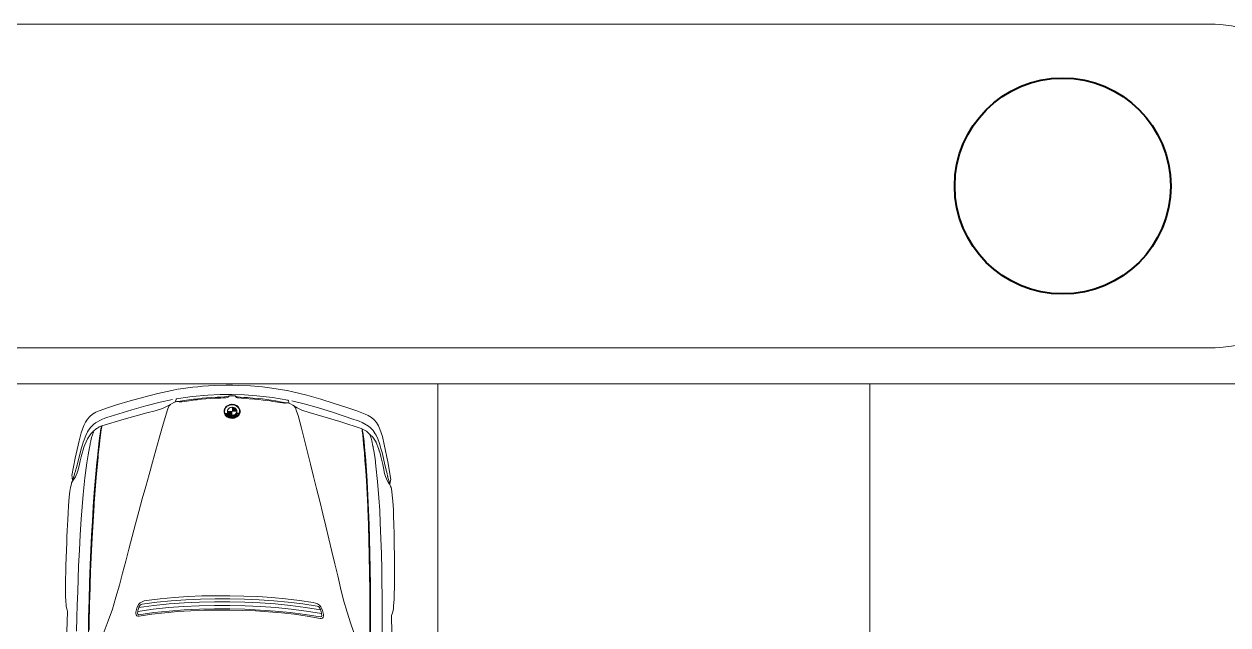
# Model space of a CAD drawing. Header units: inches. Extents: x 13 to 261, y -112 to -47.
# Drawn here: x 213.62 to 220.31, y -67.77 to -64.43 of the extents above; entities that cross this region are included whole.
import ezdxf

# ---------------------------------------------------------------- set-up
doc = ezdxf.new("R2010")
doc.units = ezdxf.units.IN
doc.header["$MEASUREMENT"] = 0
for name, color, linetype, lineweight in [('AUTOS', 6, 'Continuous', 20), ('BANQUETA', 2, 'Continuous', 18), ('CAJONES', 3, 'Continuous', 20), ('COLUMNAS', 20, 'Continuous', 40)]:
    doc.layers.add(name, color=color, linetype=linetype, lineweight=lineweight)

msp = doc.modelspace()

# ---------------------------------------------------------------- linework, layer by layer
at = {"layer": 'AUTOS', "linetype": 'Continuous'}
for p, q in [((214.2851, -66.4994), (214.3629, -66.4799)), ((214.3629, -66.4799), (214.4411, -66.4623)), ((214.4411, -66.4623), (214.4727, -66.4567)), ((214.4752, -66.4562), (214.5583, -66.4447)), ((214.5583, -66.4447), (214.5844, -66.442)), ((214.5844, -66.442), (214.6104, -66.4394)), ((214.6104, -66.4394), (214.677, -66.4357)), ((214.677, -66.4357), (214.7435, -66.434)), ((214.7435, -66.434), (214.7775, -66.4344)), ((214.8115, -66.4348), (214.7775, -66.4344)), ((214.8779, -66.4381), (214.8115, -66.4348)), ((214.9444, -66.4434), (214.8779, -66.4381)), ((214.9703, -66.4467), (214.9444, -66.4434)), ((214.9963, -66.4501), (214.9703, -66.4467)), ((215.0791, -66.4636), (214.9963, -66.4501)), ((215.1131, -66.4705), (215.0816, -66.4641)), ((215.1908, -66.4899), (215.1131, -66.4705)), ((214.0834, -66.5595), (214.1341, -66.5436)), ((214.1341, -66.5436), (214.2094, -66.521)), ((214.2094, -66.521), (214.2851, -66.4994)), ((214.2971, -66.5486), (214.2188, -66.5706)), ((214.3763, -66.528), (214.2971, -66.5486)), ((214.4445, -66.5132), (214.3763, -66.528)), ((214.4392, -66.5368), (214.415, -66.55)), ((214.4331, -66.5401), (214.425, -66.5511)), ((214.4523, -66.53), (214.4392, -66.5368)), ((214.4674, -66.5241), (214.4523, -66.53)), ((214.4596, -66.5271), (214.4645, -66.5136)), ((214.4645, -66.5136), (214.4655, -66.5116)), ((214.4655, -66.5116), (214.467, -66.5101)), ((214.467, -66.5101), (214.5532, -66.4972)), ((214.4674, -66.5241), (214.4679, -66.5241)), ((214.4694, -66.5242), (214.4674, -66.5241)), ((214.4679, -66.5241), (214.4694, -66.5242)), ((214.4754, -66.5237), (214.4694, -66.5242)), ((214.4694, -66.5242), (214.4714, -66.5247)), ((214.4714, -66.5247), (214.4753, -66.5252)), ((214.4753, -66.5252), (214.4808, -66.5263)), ((214.4879, -66.5224), (214.4754, -66.5237)), ((214.4808, -66.5263), (214.4853, -66.5264)), ((214.4853, -66.5264), (214.4963, -66.5255)), ((214.5099, -66.5191), (214.4879, -66.5224)), ((214.4963, -66.5255), (214.5114, -66.5237)), ((214.5355, -66.515), (214.5099, -66.5191)), ((214.5114, -66.5237), (214.5369, -66.52)), ((214.561, -66.5118), (214.5355, -66.515)), ((214.5369, -66.52), (214.5519, -66.5182)), ((214.5519, -66.5182), (214.5665, -66.5158)), ((214.5532, -66.4972), (214.6403, -66.4892)), ((214.5851, -66.5091), (214.561, -66.5118)), ((214.5665, -66.5158), (214.581, -66.5145)), ((214.581, -66.5145), (214.605, -66.5118)), ((214.6091, -66.5064), (214.5851, -66.5091)), ((214.605, -66.5118), (214.629, -66.5101)), ((214.6331, -66.5046), (214.6091, -66.5064)), ((214.629, -66.5101), (214.6531, -66.5084)), ((214.6626, -66.5025), (214.6331, -66.5046)), ((214.6403, -66.4892), (214.7088, -66.4861)), ((214.6531, -66.5084), (214.6821, -66.5067)), ((214.6922, -66.5009), (214.6626, -66.5025)), ((214.6821, -66.5067), (214.7116, -66.5056)), ((214.7127, -66.4996), (214.6922, -66.5009)), ((214.7088, -66.4861), (214.7769, -66.4854)), ((214.7116, -66.5056), (214.7276, -66.5048)), ((214.7332, -66.4984), (214.7127, -66.4996)), ((214.7276, -66.5048), (214.7411, -66.5035)), ((214.7472, -66.497), (214.7332, -66.4984)), ((214.7411, -66.5035), (214.7491, -66.5026)), ((214.7532, -66.4956), (214.7472, -66.497)), ((214.7491, -66.5026), (214.7542, -66.5006)), ((214.7562, -66.4946), (214.7532, -66.4956)), ((214.7542, -66.5006), (214.7577, -66.4987)), ((214.7577, -66.4942), (214.7562, -66.4946)), ((214.7587, -66.4942), (214.7577, -66.4942)), ((214.7577, -66.4987), (214.7582, -66.4967)), ((214.7613, -66.4932), (214.7582, -66.4942)), ((214.7582, -66.4967), (214.7587, -66.4957)), ((214.7587, -66.4947), (214.7587, -66.4942)), ((214.7587, -66.4957), (214.7587, -66.4947)), ((214.7648, -66.4922), (214.7613, -66.4932)), ((214.7683, -66.4923), (214.7648, -66.4922)), ((214.7728, -66.4923), (214.7683, -66.4923)), ((214.7768, -66.4924), (214.7728, -66.4923)), ((214.7768, -66.4924), (214.7808, -66.4924)), ((214.8448, -66.4877), (214.7769, -66.4854)), ((214.7808, -66.4924), (214.7853, -66.4925)), ((214.7853, -66.4925), (214.7888, -66.4925)), ((214.7888, -66.4925), (214.7923, -66.4936)), ((214.7923, -66.4936), (214.7952, -66.4946)), ((214.7947, -66.4951), (214.7947, -66.4946)), ((214.7947, -66.4946), (214.7957, -66.4946)), ((214.7947, -66.4961), (214.7947, -66.4951)), ((214.7952, -66.4971), (214.7947, -66.4961)), ((214.7957, -66.4991), (214.7952, -66.4971)), ((214.7957, -66.4946), (214.7972, -66.4951)), ((214.7992, -66.5012), (214.7957, -66.4991)), ((214.7972, -66.4951), (214.8002, -66.4962)), ((214.8041, -66.5032), (214.7992, -66.5012)), ((214.8002, -66.4962), (214.8062, -66.4977)), ((214.8121, -66.5043), (214.8041, -66.5032)), ((214.8062, -66.4977), (214.8202, -66.4994)), ((214.8256, -66.506), (214.8121, -66.5043)), ((214.8202, -66.4994), (214.8407, -66.5012)), ((214.8416, -66.5072), (214.8256, -66.506)), ((214.8407, -66.5012), (214.8611, -66.5029)), ((214.8711, -66.509), (214.8416, -66.5072)), ((214.9133, -66.4925), (214.8448, -66.4877)), ((214.8611, -66.5029), (214.8906, -66.5053)), ((214.9, -66.5114), (214.8711, -66.509)), ((214.8906, -66.5053), (214.9201, -66.5081)), ((214.924, -66.5137), (214.9, -66.5114)), ((215.0002, -66.5026), (214.9133, -66.4925)), ((214.9201, -66.5081), (214.9441, -66.5104)), ((214.948, -66.516), (214.924, -66.5137)), ((214.9441, -66.5104), (214.968, -66.5137)), ((214.972, -66.5193), (214.948, -66.516)), ((214.968, -66.5137), (214.992, -66.517)), ((214.9864, -66.5209), (214.972, -66.5193)), ((215.0009, -66.5236), (214.9864, -66.5209)), ((214.992, -66.517), (215.0174, -66.5208)), ((215.086, -66.5176), (215.0002, -66.5026)), ((215.0159, -66.5258), (215.0009, -66.5236)), ((215.0413, -66.5301), (215.0159, -66.5258)), ((215.0174, -66.5208), (215.0429, -66.5256)), ((215.0563, -66.5323), (215.0413, -66.5301)), ((215.0429, -66.5256), (215.0648, -66.5294)), ((215.0673, -66.5334), (215.0563, -66.5323)), ((215.0648, -66.5294), (215.0773, -66.531)), ((215.0718, -66.5335), (215.0673, -66.5334)), ((215.0773, -66.5325), (215.0718, -66.5335)), ((215.0773, -66.531), (215.0833, -66.5316)), ((215.0813, -66.5321), (215.0773, -66.5325)), ((215.0833, -66.5316), (215.0813, -66.5321)), ((215.0848, -66.5316), (215.0833, -66.5316)), ((215.0833, -66.5316), (215.0853, -66.5316)), ((215.0853, -66.5316), (215.0848, -66.5316)), ((215.0853, -66.5316), (215.1002, -66.5378)), ((215.0875, -66.5192), (215.086, -66.5176)), ((215.0884, -66.5212), (215.0875, -66.5192)), ((215.093, -66.5348), (215.0884, -66.5212)), ((215.1002, -66.5378), (215.1132, -66.545)), ((215.1084, -66.5212), (215.1762, -66.5377)), ((215.1132, -66.545), (215.137, -66.5588)), ((215.1192, -66.5485), (215.127, -66.5596)), ((215.1762, -66.5377), (215.255, -66.5602)), ((215.2681, -66.5114), (215.1908, -66.4899)), ((215.3433, -66.5348), (215.2681, -66.5114)), ((215.418, -66.5592), (215.3433, -66.5348)), ((213.9848, -66.6073), (213.9716, -66.6221)), ((214.0005, -66.595), (213.9848, -66.6073)), ((214.0186, -66.5842), (214.0005, -66.595)), ((214.0372, -66.5759), (214.0186, -66.5842)), ((214.0834, -66.5595), (214.0372, -66.5759)), ((214.0853, -66.6115), (214.0687, -66.6173)), ((214.0983, -66.6077), (214.0853, -66.6115)), ((214.2188, -66.5706), (214.0983, -66.6077)), ((214.3021, -66.5876), (214.1762, -66.6216)), ((214.3482, -66.5757), (214.3021, -66.5876)), ((214.3884, -66.5627), (214.3482, -66.5757)), ((214.409, -66.5939), (214.3882, -66.6632)), ((214.415, -66.55), (214.3884, -66.5627)), ((214.4173, -66.57), (214.409, -66.5939)), ((214.425, -66.5511), (214.4173, -66.57)), ((214.7363, -66.5901), (214.7495, -66.5903)), ((214.7368, -66.5914), (214.7476, -66.5915)), ((214.7374, -66.5927), (214.7457, -66.5928)), ((214.7381, -66.594), (214.7438, -66.5941)), ((214.7388, -66.5953), (214.7419, -66.5954)), ((214.7397, -66.5966), (214.7411, -66.5967)), ((214.7406, -66.598), (214.7423, -66.598)), ((214.7407, -66.5962), (214.7508, -66.5894)), ((214.7469, -66.6031), (214.7407, -66.5962)), ((214.7416, -66.5993), (214.7435, -66.5993)), ((214.7427, -66.6006), (214.7447, -66.6006)), ((214.7439, -66.6019), (214.7459, -66.6019)), ((214.7452, -66.6032), (214.7471, -66.6032)), ((214.7473, -66.5964), (214.7457, -66.5975)), ((214.7457, -66.5975), (214.7481, -66.6001)), ((214.7462, -66.598), (214.7488, -66.5981)), ((214.7467, -66.6045), (214.7678, -66.6048)), ((214.7468, -66.5967), (214.7476, -66.5967)), ((214.7497, -66.5991), (214.7473, -66.5964)), ((214.7474, -66.5993), (214.7499, -66.5994)), ((214.7481, -66.6001), (214.7481, -66.6001)), ((214.7483, -66.6059), (214.7678, -66.6061)), ((214.7495, -66.595), (214.751, -66.5939)), ((214.7521, -66.5979), (214.7495, -66.595)), ((214.7498, -66.5786), (214.8017, -66.5792)), ((214.7499, -66.5955), (214.7525, -66.5955)), ((214.7502, -66.6072), (214.7679, -66.6074)), ((214.7506, -66.5942), (214.7513, -66.5942)), ((214.7508, -66.5894), (214.7573, -66.5966)), ((214.751, -66.5939), (214.7537, -66.5968)), ((214.7511, -66.5968), (214.7537, -66.5968)), ((214.7517, -66.5903), (214.7534, -66.5903)), ((214.7518, -66.5799), (214.7757, -66.5802)), ((214.7519, -66.5812), (214.7757, -66.5815)), ((214.7521, -66.6033), (214.7677, -66.6035)), ((214.7522, -66.5825), (214.7757, -66.5828)), ((214.7522, -66.6085), (214.7679, -66.6087)), ((214.7524, -66.5981), (214.7534, -66.5981)), ((214.7525, -66.5838), (214.7757, -66.5841)), ((214.7528, -66.5916), (214.7544, -66.5916)), ((214.7529, -66.5851), (214.7756, -66.5854)), ((214.7529, -66.602), (214.7677, -66.6022)), ((214.7534, -66.5864), (214.7756, -66.5867)), ((214.754, -66.5929), (214.7555, -66.5929)), ((214.7541, -66.5877), (214.7756, -66.588)), ((214.7546, -66.6098), (214.7679, -66.61)), ((214.7549, -66.589), (214.7756, -66.5893)), ((214.7552, -66.5942), (214.7568, -66.5943)), ((214.7558, -66.5903), (214.7756, -66.5906)), ((214.7564, -66.5955), (214.7584, -66.5956)), ((214.7569, -66.5917), (214.7756, -66.5919)), ((214.7571, -66.6008), (214.7706, -66.6009)), ((214.7575, -66.5969), (214.7603, -66.5969)), ((214.7575, -66.6112), (214.768, -66.6113)), ((214.7579, -66.5995), (214.7656, -66.5996)), ((214.7581, -66.5982), (214.7626, -66.5982)), ((214.7582, -66.593), (214.7755, -66.5932)), ((214.7597, -66.5943), (214.7755, -66.5945)), ((214.7611, -66.6125), (214.768, -66.6126)), ((214.7616, -66.5956), (214.7755, -66.5958)), ((214.764, -66.5969), (214.7755, -66.5971)), ((214.7661, -66.6139), (214.7845, -66.6141)), ((214.7672, -66.5983), (214.7755, -66.5984)), ((214.768, -66.613), (214.7677, -66.6018)), ((214.7677, -66.6018), (214.7719, -66.6024)), ((214.7723, -66.6135), (214.768, -66.613)), ((214.7706, -66.6022), (214.7803, -66.6023)), ((214.7719, -66.6024), (214.772, -66.6069)), ((214.7719, -66.6035), (214.7734, -66.6036)), ((214.772, -66.6069), (214.7739, -66.6024)), ((214.772, -66.6048), (214.7729, -66.6049)), ((214.772, -66.6061), (214.7724, -66.6061)), ((214.7754, -66.6059), (214.7723, -66.6135)), ((214.7726, -66.6126), (214.778, -66.6127)), ((214.7732, -66.6114), (214.7775, -66.6114)), ((214.7737, -66.6101), (214.777, -66.6101)), ((214.7739, -66.6024), (214.7769, -66.6024)), ((214.7742, -66.6088), (214.7765, -66.6088)), ((214.7747, -66.6075), (214.776, -66.6075)), ((214.7753, -66.6062), (214.7755, -66.6062)), ((214.7783, -66.6135), (214.7754, -66.6059)), ((214.7757, -66.5763), (214.7995, -66.5766)), ((214.7757, -66.5776), (214.7996, -66.5779)), ((214.7757, -66.5789), (214.7997, -66.5792)), ((214.7758, -66.5685), (214.7966, -66.5687)), ((214.7758, -66.5698), (214.7974, -66.57)), ((214.7758, -66.5711), (214.798, -66.5714)), ((214.7758, -66.5724), (214.7985, -66.5727)), ((214.7758, -66.5737), (214.799, -66.574)), ((214.7758, -66.575), (214.7993, -66.5753)), ((214.7759, -66.5607), (214.7875, -66.5608)), ((214.7759, -66.562), (214.7898, -66.5622)), ((214.7759, -66.5633), (214.7917, -66.5635)), ((214.7759, -66.5646), (214.7932, -66.5648)), ((214.7759, -66.5659), (214.7945, -66.5661)), ((214.7759, -66.5672), (214.7956, -66.5674)), ((214.776, -66.5594), (214.7842, -66.5595)), ((214.7769, -66.6024), (214.7787, -66.607)), ((214.7774, -66.6036), (214.7789, -66.6036)), ((214.7779, -66.6049), (214.7788, -66.6049)), ((214.7826, -66.6132), (214.7783, -66.6135)), ((214.7784, -66.6062), (214.7788, -66.6062)), ((214.7787, -66.607), (214.779, -66.6025)), ((214.779, -66.6025), (214.7832, -66.602)), ((214.7803, -66.601), (214.7965, -66.6012)), ((214.7832, -66.602), (214.7826, -66.6132)), ((214.7826, -66.6128), (214.7896, -66.6129)), ((214.7827, -66.6102), (214.796, -66.6103)), ((214.7827, -66.6115), (214.7932, -66.6116)), ((214.7828, -66.6089), (214.7985, -66.6091)), ((214.7829, -66.6063), (214.8024, -66.6065)), ((214.7829, -66.6076), (214.8006, -66.6078)), ((214.783, -66.605), (214.7999, -66.6052)), ((214.7831, -66.6037), (214.7988, -66.6039)), ((214.7832, -66.6024), (214.7976, -66.6026)), ((214.7853, -66.5998), (214.7954, -66.5999)), ((214.7884, -66.5985), (214.7943, -66.5986)), ((214.7907, -66.5973), (214.7934, -66.5973)), ((214.7926, -66.596), (214.795, -66.596)), ((214.7932, -66.5974), (214.7961, -66.5952)), ((214.8008, -66.6063), (214.7932, -66.5974)), ((214.7942, -66.5947), (214.7996, -66.5948)), ((214.7956, -66.5934), (214.7985, -66.5935)), ((214.7961, -66.5952), (214.802, -66.5976)), ((214.7967, -66.5921), (214.7987, -66.5922)), ((214.7977, -66.5909), (214.7996, -66.5909)), ((214.7981, -66.593), (214.8001, -66.5902)), ((214.802, -66.5976), (214.7981, -66.593)), ((214.7983, -66.5961), (214.8007, -66.5961)), ((214.7986, -66.5896), (214.8153, -66.5898)), ((214.7993, -66.5883), (214.8158, -66.5885)), ((214.8001, -66.5902), (214.8116, -66.5949)), ((214.8039, -66.6039), (214.8008, -66.6063)), ((214.8057, -66.6025), (214.801, -66.6005)), ((214.801, -66.6005), (214.8039, -66.6039)), ((214.8015, -66.5974), (214.8018, -66.5974)), ((214.8017, -66.6013), (214.803, -66.6013)), ((214.8019, -66.5909), (214.8148, -66.5911)), ((214.8022, -66.6052), (214.8041, -66.6052)), ((214.8028, -66.6026), (214.807, -66.6027)), ((214.8039, -66.6039), (214.8056, -66.6039)), ((214.8051, -66.5922), (214.8143, -66.5924)), ((214.8095, -66.598), (214.8051, -66.5961)), ((214.8051, -66.5961), (214.8082, -66.5998)), ((214.8082, -66.5998), (214.8057, -66.6025)), ((214.8062, -66.5975), (214.8083, -66.5975)), ((214.8068, -66.6014), (214.8082, -66.6014)), ((214.8073, -66.5988), (214.8104, -66.5988)), ((214.808, -66.6001), (214.8094, -66.6001)), ((214.8084, -66.5936), (214.8136, -66.5936)), ((214.8116, -66.5949), (214.8095, -66.598)), ((214.8098, -66.5975), (214.8113, -66.5975)), ((214.8107, -66.5962), (214.8122, -66.5962)), ((214.8116, -66.5949), (214.813, -66.5949)), ((215.127, -66.5596), (215.1342, -66.5787)), ((215.1342, -66.5787), (215.142, -66.6028)), ((215.137, -66.5588), (215.1633, -66.5721)), ((215.142, -66.6028), (215.1611, -66.6726)), ((215.1633, -66.5721), (215.2032, -66.5861)), ((215.2032, -66.5861), (215.249, -66.5991)), ((215.249, -66.5991), (215.3741, -66.6362)), ((215.255, -66.5602), (215.3327, -66.5841)), ((215.3327, -66.5841), (215.4522, -66.6241)), ((215.4683, -66.5763), (215.418, -66.5592)), ((215.4683, -66.5763), (215.5141, -66.5939)), ((215.5141, -66.5939), (215.5325, -66.6026)), ((215.5325, -66.6026), (215.5504, -66.6138)), ((215.5504, -66.6138), (215.5657, -66.6265)), ((213.9522, -66.6574), (213.9377, -66.6992)), ((213.9609, -66.639), (213.9522, -66.6574)), ((213.9716, -66.6221), (213.9609, -66.639)), ((213.9901, -66.6668), (213.9774, -66.6842)), ((214.0058, -66.6515), (213.9901, -66.6668)), ((214.0159, -66.6432), (214.0058, -66.6515)), ((214.0062, -66.6901), (214.0225, -66.6752)), ((214.0526, -66.6236), (214.0159, -66.6432)), ((214.0225, -66.6752), (214.027, -66.6718)), ((214.027, -66.6718), (214.0376, -66.6659)), ((214.0517, -66.6601), (214.0376, -66.6659)), ((214.0443, -66.6895), (214.0465, -66.6765)), ((214.0465, -66.6765), (214.0481, -66.6706)), ((214.0468, -66.694), (214.05, -66.6721)), ((214.0501, -66.6641), (214.0481, -66.6706)), ((214.05, -66.6721), (214.0511, -66.6631)), ((214.0517, -66.6601), (214.0501, -66.6641)), ((214.0511, -66.6631), (214.0517, -66.6591)), ((214.1762, -66.6216), (214.0517, -66.6591)), ((214.0687, -66.6173), (214.0526, -66.6236)), ((214.3882, -66.6632), (214.3704, -66.729)), ((215.1611, -66.6726), (215.1773, -66.7388)), ((215.3741, -66.6362), (215.4976, -66.6767)), ((215.4522, -66.6241), (215.4652, -66.6283)), ((215.4652, -66.6283), (215.4816, -66.6345)), ((215.4816, -66.6345), (215.4975, -66.6412)), ((215.4975, -66.6412), (215.5338, -66.6616)), ((215.498, -66.6807), (215.4976, -66.6767)), ((215.4976, -66.6777), (215.5115, -66.6838)), ((215.4976, -66.6777), (215.499, -66.6817)), ((215.4989, -66.6897), (215.498, -66.6807)), ((215.499, -66.6817), (215.5009, -66.6882)), ((215.5338, -66.6616), (215.5437, -66.6702)), ((215.5437, -66.6702), (215.559, -66.6859)), ((215.5657, -66.6265), (215.5785, -66.6416)), ((215.5785, -66.6416), (215.5888, -66.6588)), ((215.5888, -66.6588), (215.5971, -66.6774)), ((215.5971, -66.6774), (215.6106, -66.7195)), ((213.9262, -66.7426), (213.904, -66.8388)), ((213.9377, -66.6992), (213.9262, -66.7426)), ((213.9532, -66.7374), (213.9491, -66.7504)), ((213.9625, -66.713), (213.9532, -66.7374)), ((213.9718, -66.7326), (213.9574, -66.766)), ((213.9728, -66.6921), (213.9625, -66.713)), ((213.9723, -66.7316), (213.9718, -66.7326)), ((213.9723, -66.7316), (213.9911, -66.7044)), ((213.9774, -66.6842), (213.9728, -66.6921)), ((213.9954, -66.7244), (213.9885, -66.7528)), ((213.9911, -66.7044), (214.0062, -66.6901)), ((214.0001, -66.7095), (213.9954, -66.7244)), ((214.0052, -66.6955), (214.0001, -66.7095)), ((214.035, -66.7589), (214.0388, -66.7289)), ((214.0384, -66.7639), (214.0412, -66.741)), ((214.0388, -66.7289), (214.0422, -66.7035)), ((214.0412, -66.741), (214.0468, -66.694)), ((214.0422, -66.7035), (214.0443, -66.6895)), ((214.3704, -66.729), (214.3521, -66.7953)), ((215.1773, -66.7388), (215.194, -66.8055)), ((215.5017, -66.7117), (215.4989, -66.6897)), ((215.5024, -66.6942), (215.5009, -66.6882)), ((215.5061, -66.7588), (215.5017, -66.7117)), ((215.5042, -66.7072), (215.5024, -66.6942)), ((215.506, -66.7213), (215.5042, -66.7072)), ((215.5087, -66.7468), (215.506, -66.7213)), ((215.5119, -66.7768), (215.5087, -66.7468)), ((215.5219, -66.69), (215.5115, -66.6838)), ((215.5264, -66.6935), (215.5219, -66.69)), ((215.5423, -66.7088), (215.5264, -66.6935)), ((215.557, -66.7234), (215.5423, -66.7088)), ((215.5431, -66.7142), (215.548, -66.7283)), ((215.548, -66.7283), (215.5523, -66.7433)), ((215.5523, -66.7433), (215.5584, -66.7719)), ((215.5752, -66.7511), (215.557, -66.7234)), ((215.559, -66.6859), (215.5713, -66.7036)), ((215.5713, -66.7036), (215.5757, -66.7116)), ((215.5757, -66.7116), (215.5854, -66.7327)), ((215.5854, -66.7327), (215.5941, -66.7573)), ((215.6106, -66.7195), (215.621, -66.7632)), ((213.9376, -66.7872), (213.9177, -66.8625)), ((213.9428, -66.8108), (213.9371, -66.8327)), ((213.9444, -66.7653), (213.9376, -66.7872)), ((213.9481, -66.7933), (213.9428, -66.8108)), ((213.9491, -66.7504), (213.9444, -66.7653)), ((213.9522, -66.7799), (213.9481, -66.7933)), ((213.9527, -66.7784), (213.9522, -66.7799)), ((213.9574, -66.766), (213.9527, -66.7784)), ((213.9832, -66.7798), (213.9757, -66.8212)), ((213.9864, -66.7633), (213.9832, -66.7798)), ((213.988, -66.7553), (213.9864, -66.7633)), ((213.9885, -66.7528), (213.988, -66.7553)), ((213.9885, -66.7528), (213.9885, -66.7528)), ((214.0271, -66.8333), (214.035, -66.7589)), ((214.0322, -66.8209), (214.0339, -66.8059)), ((214.0339, -66.8059), (214.0356, -66.7909)), ((214.0356, -66.7909), (214.0373, -66.7759)), ((214.0373, -66.7759), (214.0384, -66.7639)), ((214.3521, -66.7953), (214.3332, -66.862)), ((215.194, -66.8055), (215.2112, -66.8727)), ((215.5083, -66.7818), (215.5061, -66.7588)), ((215.5092, -66.7938), (215.5083, -66.7818)), ((215.5105, -66.8088), (215.5092, -66.7938)), ((215.5118, -66.8238), (215.5105, -66.8088)), ((215.518, -66.8514), (215.5119, -66.7768)), ((215.5584, -66.7719), (215.5584, -66.7719)), ((215.5584, -66.7719), (215.5589, -66.7744)), ((215.5589, -66.7744), (215.5603, -66.7824)), ((215.5603, -66.7824), (215.5631, -66.799)), ((215.5631, -66.799), (215.5696, -66.8405)), ((215.5752, -66.7511), (215.5757, -66.7521)), ((215.5757, -66.7521), (215.5893, -66.7858)), ((215.5893, -66.7858), (215.5936, -66.7983)), ((215.5936, -66.7983), (215.5941, -66.7998)), ((215.5941, -66.7573), (215.598, -66.7704)), ((215.5941, -66.7998), (215.5979, -66.8134)), ((215.5979, -66.8134), (215.6027, -66.8309)), ((215.598, -66.7704), (215.6023, -66.7854)), ((215.6023, -66.7854), (215.6085, -66.8075)), ((215.6085, -66.8075), (215.6266, -66.8832)), ((215.621, -66.7632), (215.6409, -66.8599)), ((213.904, -66.8388), (213.8848, -66.9356)), ((213.9177, -66.8625), (213.9104, -66.8904)), ((213.9276, -66.8721), (213.9202, -66.9035)), ((213.9318, -66.8547), (213.9276, -66.8721)), ((213.9371, -66.8327), (213.9318, -66.8547)), ((213.9692, -66.8646), (213.9582, -66.949)), ((213.9757, -66.8212), (213.9692, -66.8646)), ((214.0162, -66.9467), (214.0242, -66.8638)), ((214.0242, -66.8638), (214.0271, -66.8333)), ((214.0254, -66.8908), (214.0311, -66.8339)), ((214.0311, -66.8339), (214.0317, -66.8269)), ((214.0317, -66.8269), (214.0322, -66.8209)), ((214.3332, -66.862), (214.3144, -66.9293)), ((215.2112, -66.8727), (215.2284, -66.9404)), ((215.5131, -66.8389), (215.5118, -66.8238)), ((215.5135, -66.8449), (215.5131, -66.8389)), ((215.514, -66.8519), (215.5135, -66.8449)), ((215.5183, -66.9089), (215.514, -66.8519)), ((215.5201, -66.8819), (215.518, -66.8514)), ((215.5261, -66.965), (215.5201, -66.8819)), ((215.5696, -66.8405), (215.5751, -66.8841)), ((215.6027, -66.8309), (215.6079, -66.853)), ((215.6079, -66.853), (215.6127, -66.8751)), ((215.6127, -66.8751), (215.6165, -66.8926)), ((215.6266, -66.8832), (215.6332, -66.9113)), ((215.6409, -66.8599), (215.6577, -66.9571)), ((213.8848, -66.9356), (213.8862, -66.9426)), ((213.8862, -66.9426), (213.8876, -66.9516)), ((213.8967, -66.9417), (213.8931, -66.9522)), ((213.8967, -66.9417), (213.8983, -66.9363)), ((213.9052, -66.9428), (213.8976, -66.9542)), ((213.8983, -66.9363), (213.9009, -66.9263)), ((213.9009, -66.9263), (213.9025, -66.9203)), ((213.9025, -66.9203), (213.9035, -66.9173)), ((213.9035, -66.9173), (213.9036, -66.9163)), ((213.9067, -66.9049), (213.9036, -66.9163)), ((213.9098, -66.9339), (213.9052, -66.9428)), ((213.9088, -66.8959), (213.9067, -66.9049)), ((213.9104, -66.8904), (213.9088, -66.8959)), ((213.9155, -66.92), (213.9098, -66.9339)), ((213.9191, -66.909), (213.9155, -66.92)), ((213.9202, -66.9035), (213.9191, -66.909)), ((213.9582, -66.949), (213.9486, -67.0404)), ((214.0097, -67.0306), (214.0162, -66.9467)), ((214.0148, -67.0172), (214.0207, -66.9462)), ((214.0207, -66.9462), (214.0254, -66.8908)), ((214.3144, -66.9293), (214.2956, -66.9966)), ((215.2284, -66.9404), (215.2455, -67.0081)), ((215.5216, -66.9645), (215.5183, -66.9089)), ((215.5751, -66.8841), (215.584, -66.9687)), ((215.6165, -66.8926), (215.6231, -66.9242)), ((215.6231, -66.9242), (215.624, -66.9297)), ((215.624, -66.9297), (215.6274, -66.9408)), ((215.6274, -66.9408), (215.6327, -66.9548)), ((215.6332, -66.9113), (215.6347, -66.9168)), ((215.6347, -66.9168), (215.6366, -66.9259)), ((215.6366, -66.9259), (215.6394, -66.9374)), ((215.6394, -66.9384), (215.6394, -66.9374)), ((215.6404, -66.9414), (215.6394, -66.9384)), ((215.6418, -66.9474), (215.6404, -66.9414)), ((215.6442, -66.9575), (215.6418, -66.9474)), ((213.878, -67.0015), (213.8747, -67.025)), ((213.8828, -66.9811), (213.878, -67.0015)), ((213.8833, -66.9791), (213.8828, -66.9811)), ((213.8838, -66.9771), (213.8833, -66.9791)), ((213.8848, -66.9746), (213.8838, -66.9771)), ((213.8838, -66.9771), (213.8838, -66.9771)), ((213.8859, -66.9726), (213.8848, -66.9746)), ((213.8925, -66.9617), (213.8859, -66.9726)), ((213.8876, -66.9516), (213.8899, -66.9659)), ((213.8931, -66.9522), (213.89, -66.9657)), ((213.8976, -66.9542), (213.8925, -66.9617)), ((214.0095, -67.0886), (214.0148, -67.0172)), ((214.2956, -66.9966), (214.2768, -67.0659)), ((215.2455, -67.0081), (215.2627, -67.0778)), ((215.5257, -67.0355), (215.5216, -66.9645)), ((215.5306, -67.0491), (215.5261, -66.965)), ((215.584, -66.9687), (215.5914, -67.0603)), ((215.6327, -66.9548), (215.6371, -66.9639)), ((215.6371, -66.9639), (215.6445, -66.9755)), ((215.6456, -66.963), (215.6442, -66.9575)), ((215.6445, -66.9755), (215.6494, -66.983)), ((215.6456, -66.963), (215.649, -66.9735)), ((215.649, -66.9735), (215.6517, -66.9871)), ((215.6494, -66.983), (215.6557, -66.9941)), ((215.6545, -66.9731), (215.6519, -66.9873)), ((215.6561, -66.9641), (215.6545, -66.9731)), ((215.6557, -66.9941), (215.6567, -66.9961)), ((215.6577, -66.9571), (215.6561, -66.9641)), ((215.6567, -66.9961), (215.6577, -66.9986)), ((215.6577, -66.9986), (215.6577, -66.9986)), ((215.6577, -66.9986), (215.6582, -67.0006)), ((215.6582, -67.0006), (215.6586, -67.0026)), ((215.6586, -67.0026), (215.6629, -67.0232)), ((213.8691, -67.0779), (213.8667, -67.1069)), ((213.8731, -67.0375), (213.8691, -67.0779)), ((213.8747, -67.025), (213.8731, -67.0375)), ((213.9486, -67.0404), (213.9427, -67.1093)), ((214.0042, -67.1096), (214.0097, -67.0306)), ((214.2768, -67.0659), (214.2579, -67.1356)), ((215.2627, -67.0778), (215.2798, -67.148)), ((215.5294, -67.1071), (215.5257, -67.0355)), ((215.5341, -67.1281), (215.5306, -67.0491)), ((215.5914, -67.0603), (215.5956, -67.1294)), ((215.6629, -67.0232), (215.6656, -67.0467)), ((215.6656, -67.0467), (215.6669, -67.0592)), ((215.6669, -67.0592), (215.67, -67.0998)), ((213.8648, -67.1434), (213.8623, -67.1823)), ((213.8667, -67.1069), (213.8648, -67.1434)), ((213.9427, -67.1093), (213.9374, -67.1787)), ((213.9993, -67.189), (214.0042, -67.1096)), ((214.0032, -67.192), (214.0088, -67.1011)), ((214.0088, -67.1011), (214.0095, -67.0886)), ((214.2579, -67.1356), (214.2391, -67.2049)), ((215.2798, -67.148), (215.297, -67.2178)), ((215.5297, -67.1196), (215.5294, -67.1071)), ((215.5331, -67.2106), (215.5297, -67.1196)), ((215.5371, -67.2077), (215.5341, -67.1281)), ((215.5956, -67.1294), (215.5992, -67.1989)), ((215.67, -67.0998), (215.6716, -67.1288)), ((215.6716, -67.1288), (215.6727, -67.1653)), ((213.8623, -67.1823), (213.8596, -67.2408)), ((213.9374, -67.1787), (213.9318, -67.2647)), ((213.9948, -67.2684), (213.9993, -67.189)), ((213.9981, -67.2835), (214.0032, -67.192)), ((214.2391, -67.2049), (214.2207, -67.2747)), ((215.297, -67.2178), (215.3136, -67.288)), ((215.536, -67.3022), (215.5331, -67.2106)), ((215.5397, -67.2872), (215.5371, -67.2077)), ((215.5992, -67.1989), (215.6027, -67.285)), ((215.6727, -67.1653), (215.6742, -67.2043)), ((215.6742, -67.2043), (215.6755, -67.2629)), ((213.8577, -67.2768), (213.8575, -67.2923)), ((213.8596, -67.2408), (213.8577, -67.2768)), ((213.9318, -67.2647), (213.9273, -67.3511)), ((213.9908, -67.3484), (213.9948, -67.2684)), ((213.9948, -67.353), (213.9981, -67.2835)), ((214.2207, -67.2747), (214.2024, -67.345)), ((215.6755, -67.2629), (215.6765, -67.2989)), ((213.8553, -67.3513), (213.8538, -67.3937)), ((213.8568, -67.3073), (213.8553, -67.3513)), ((213.8575, -67.2923), (213.8568, -67.3073)), ((213.9273, -67.3511), (213.9232, -67.4376)), ((213.9873, -67.4329), (213.9908, -67.3484)), ((214.2024, -67.345), (214.1851, -67.4118)), ((215.3136, -67.288), (215.3303, -67.3587)), ((215.5376, -67.3717), (215.536, -67.3022)), ((215.5417, -67.3672), (215.5397, -67.2872)), ((215.6027, -67.285), (215.6052, -67.3715)), ((215.6765, -67.2989), (215.6764, -67.3144)), ((215.6764, -67.3144), (215.6767, -67.3294)), ((215.6767, -67.3294), (215.6771, -67.3734)), ((213.8538, -67.3937), (213.8522, -67.4357)), ((213.9898, -67.4699), (213.9948, -67.353)), ((214.1851, -67.4118), (214.1672, -67.4786)), ((215.3303, -67.3587), (215.346, -67.4259)), ((215.5397, -67.4887), (215.5376, -67.3717)), ((215.5432, -67.4518), (215.5417, -67.3672)), ((215.6052, -67.3715), (215.6071, -67.458)), ((215.6771, -67.3734), (215.6776, -67.4159)), ((215.6776, -67.4159), (215.6781, -67.4579)), ((213.8513, -67.4737), (213.8503, -67.5097)), ((213.8522, -67.4357), (213.8513, -67.4737)), ((213.9232, -67.4376), (213.9203, -67.5101)), ((213.9836, -67.5298), (213.9873, -67.4329)), ((213.9869, -67.5474), (213.9898, -67.4699)), ((214.1672, -67.4786), (214.1494, -67.5453)), ((215.346, -67.4259), (215.3622, -67.4931)), ((215.5445, -67.5488), (215.5432, -67.4518)), ((215.6071, -67.458), (215.6082, -67.5306)), ((215.6781, -67.4579), (215.6781, -67.4959)), ((213.8503, -67.5097), (213.85, -67.5397)), ((213.85, -67.5397), (213.8501, -67.5682)), ((213.9203, -67.5101), (213.918, -67.582)), ((213.9809, -67.6268), (213.9836, -67.5298)), ((213.985, -67.6189), (213.9869, -67.5474)), ((214.1494, -67.5453), (214.1306, -67.6121)), ((215.3622, -67.4931), (215.3783, -67.5603)), ((215.5408, -67.5662), (215.5397, -67.4887)), ((215.5448, -67.6458), (215.5445, -67.5488)), ((215.6082, -67.5306), (215.6088, -67.6026)), ((215.6782, -67.5319), (215.6778, -67.5619)), ((215.6781, -67.4959), (215.6782, -67.5319)), ((213.8501, -67.5682), (213.8507, -67.6012)), ((213.8507, -67.6012), (213.8523, -67.6397)), ((213.918, -67.582), (213.9156, -67.654)), ((213.9843, -67.6383), (213.985, -67.6189)), ((214.1306, -67.6121), (214.1103, -67.6784)), ((214.4536, -67.613), (214.3765, -67.6206)), ((214.5307, -67.608), (214.4536, -67.613)), ((214.6082, -67.6049), (214.5307, -67.608)), ((214.6858, -67.6039), (214.6082, -67.6049)), ((214.7633, -67.6038), (214.6858, -67.6039)), ((214.7633, -67.6038), (214.8408, -67.6057)), ((214.8408, -67.6057), (214.9182, -67.6087)), ((214.9182, -67.6087), (214.9957, -67.6136)), ((214.9957, -67.6136), (215.0726, -67.6206)), ((215.3783, -67.5603), (215.3955, -67.6275)), ((215.5409, -67.6378), (215.5408, -67.5662)), ((215.6088, -67.6026), (215.6095, -67.6746)), ((215.677, -67.5904), (215.6756, -67.6234)), ((215.6778, -67.5619), (215.677, -67.5904)), ((213.8523, -67.6397), (213.8531, -67.6503)), ((213.8531, -67.6508), (213.8536, -67.6533)), ((213.8536, -67.6533), (213.8545, -67.6618)), ((213.8545, -67.6618), (213.8557, -67.6713)), ((213.8559, -67.6708), (213.8564, -67.6713)), ((213.8564, -67.6713), (213.8559, -67.6708)), ((213.8564, -67.6713), (213.8588, -67.6818)), ((213.8588, -67.6818), (213.8621, -67.6924)), ((213.9156, -67.654), (213.9132, -67.7255)), ((213.9782, -67.7263), (213.9809, -67.6268)), ((213.9822, -67.7243), (213.9832, -67.6858)), ((213.9832, -67.6858), (213.9835, -67.6593)), ((213.9835, -67.6593), (213.9843, -67.6383)), ((214.1103, -67.6784), (214.088, -67.7441)), ((214.2464, -67.6735), (214.2406, -67.6955)), ((214.2561, -67.6527), (214.2464, -67.6735)), ((214.2522, -67.6906), (214.3363, -67.6786)), ((214.2543, -67.6811), (214.2527, -67.6876)), ((214.2564, -67.6747), (214.2543, -67.6811)), ((214.2648, -67.6433), (214.2561, -67.6527)), ((214.2584, -67.6682), (214.2564, -67.6747)), ((214.2579, -67.6697), (214.3416, -67.6582)), ((214.261, -67.6617), (214.2584, -67.6682)), ((214.2646, -67.6563), (214.261, -67.6617)), ((214.2701, -67.6523), (214.2646, -67.6563)), ((214.2753, -67.6369), (214.2648, -67.6433)), ((214.2762, -67.6499), (214.2701, -67.6523)), ((214.2874, -67.633), (214.2753, -67.6369)), ((214.2762, -67.6499), (214.3568, -67.6394)), ((214.2994, -67.6307), (214.2874, -67.633)), ((214.3765, -67.6206), (214.2994, -67.6307)), ((214.3363, -67.6786), (214.4214, -67.6697)), ((214.3416, -67.6582), (214.4257, -67.6492)), ((214.3568, -67.6394), (214.4379, -67.6319)), ((214.4214, -67.6697), (214.5065, -67.6637)), ((214.4257, -67.6492), (214.5098, -67.6432)), ((214.4257, -67.6892), (214.5098, -67.6827)), ((214.4379, -67.6319), (214.519, -67.6263)), ((214.5065, -67.6637), (214.5921, -67.6597)), ((214.5098, -67.6432), (214.5938, -67.6393)), ((214.5098, -67.6827), (214.5938, -67.6793)), ((214.519, -67.6263), (214.6005, -67.6228)), ((214.5462, -67.6872), (214.6183, -67.6846)), ((214.5921, -67.6597), (214.6771, -67.6578)), ((214.5938, -67.6393), (214.6783, -67.6378)), ((214.5938, -67.6793), (214.6784, -67.6773)), ((214.6005, -67.6228), (214.6815, -67.6213)), ((214.6183, -67.6846), (214.6903, -67.6834)), ((214.6771, -67.6578), (214.7626, -67.6578)), ((214.6783, -67.6378), (214.7629, -67.6378)), ((214.6784, -67.6773), (214.7624, -67.6773)), ((214.6815, -67.6213), (214.7631, -67.6213)), ((214.6903, -67.6834), (214.7623, -67.6838)), ((214.8343, -67.6852), (214.7623, -67.6838)), ((214.8464, -67.6793), (214.7624, -67.6773)), ((214.8481, -67.6598), (214.7626, -67.6578)), ((214.8473, -67.6398), (214.7629, -67.6378)), ((214.8445, -67.6233), (214.7631, -67.6213)), ((214.9063, -67.688), (214.8343, -67.6852)), ((214.9255, -67.6268), (214.8445, -67.6233)), ((214.9308, -67.6833), (214.8464, -67.6793)), ((214.9318, -67.6434), (214.8473, -67.6398)), ((214.9331, -67.6639), (214.8481, -67.6598)), ((215.0069, -67.6323), (214.9255, -67.6268)), ((215.0148, -67.6889), (214.9308, -67.6833)), ((215.0157, -67.6494), (214.9318, -67.6434)), ((215.0185, -67.6699), (214.9331, -67.6639)), ((215.0879, -67.6398), (215.0069, -67.6323)), ((215.0996, -67.6574), (215.0157, -67.6494)), ((215.1034, -67.6779), (215.0185, -67.6699)), ((215.0726, -67.6206), (215.1495, -67.63)), ((215.1687, -67.6492), (215.0879, -67.6398)), ((215.1835, -67.6684), (215.0996, -67.6574)), ((215.1883, -67.689), (215.1034, -67.6779)), ((215.1495, -67.63), (215.2263, -67.6419)), ((215.2491, -67.6617), (215.1687, -67.6492)), ((215.2669, -67.6819), (215.1835, -67.6684)), ((215.2263, -67.6419), (215.2383, -67.6446)), ((215.2383, -67.6446), (215.2503, -67.6487)), ((215.2491, -67.6617), (215.2551, -67.6643)), ((215.2503, -67.6487), (215.2607, -67.6554)), ((215.2551, -67.6643), (215.2605, -67.6684)), ((215.2605, -67.6684), (215.264, -67.6739)), ((215.2607, -67.6554), (215.2691, -67.665)), ((215.264, -67.6739), (215.2664, -67.6804)), ((215.2664, -67.6804), (215.2683, -67.6869)), ((215.2691, -67.665), (215.2783, -67.6861)), ((215.2783, -67.6861), (215.2835, -67.7081)), ((215.3955, -67.6275), (215.4142, -67.6942)), ((215.5412, -67.6573), (215.5409, -67.6378)), ((215.5411, -67.7048), (215.5414, -67.6783)), ((215.5414, -67.6783), (215.5412, -67.6573)), ((215.5451, -67.7453), (215.5448, -67.6458)), ((215.6095, -67.6746), (215.6101, -67.7461)), ((215.6704, -67.6838), (215.6689, -67.6933)), ((215.6715, -67.6753), (215.6704, -67.6838)), ((215.672, -67.6728), (215.6715, -67.6753)), ((215.6731, -67.6619), (215.672, -67.6723)), ((215.6756, -67.6234), (215.6731, -67.6619)), ((213.8621, -67.6924), (213.8526, -67.9433)), ((213.9132, -67.7255), (213.9113, -67.801)), ((213.9772, -67.8098), (213.9782, -67.7263)), ((213.9809, -67.7953), (213.9822, -67.7243)), ((214.088, -67.7441), (214.0534, -67.8327)), ((214.2406, -67.6955), (214.2405, -67.7025)), ((214.2405, -67.7025), (214.2419, -67.7095)), ((214.2419, -67.7095), (214.2459, -67.715)), ((214.2459, -67.715), (214.2523, -67.7176)), ((214.2511, -67.6941), (214.25, -67.7011)), ((214.25, -67.7011), (214.252, -67.7071)), ((214.2527, -67.6876), (214.2511, -67.6941)), ((214.252, -67.7071), (214.2584, -67.7097)), ((214.2523, -67.7176), (214.2594, -67.7172)), ((214.2584, -67.7097), (214.3416, -67.6977)), ((214.2594, -67.7172), (214.3305, -67.7061)), ((214.3305, -67.7061), (214.4021, -67.6979)), ((214.3416, -67.6977), (214.4257, -67.6892)), ((214.4021, -67.6979), (214.4742, -67.6918)), ((214.4742, -67.6918), (214.5462, -67.6872)), ((214.9782, -67.6924), (214.9063, -67.688)), ((215.0501, -67.6988), (214.9782, -67.6924)), ((215.0987, -67.6974), (215.0148, -67.6889)), ((215.122, -67.7067), (215.0501, -67.6988)), ((215.1825, -67.7079), (215.0987, -67.6974)), ((215.1934, -67.7165), (215.122, -67.7067)), ((215.2654, -67.7219), (215.1825, -67.7079)), ((215.2721, -67.703), (215.1883, -67.689)), ((215.2643, -67.7294), (215.1934, -67.7165)), ((215.2713, -67.73), (215.2643, -67.7294)), ((215.2719, -67.7195), (215.2654, -67.7219)), ((215.2683, -67.6869), (215.2702, -67.6935)), ((215.2702, -67.6935), (215.2716, -67.7)), ((215.2778, -67.7276), (215.2713, -67.73)), ((215.2716, -67.7), (215.2731, -67.7065)), ((215.274, -67.7135), (215.2719, -67.7195)), ((215.2731, -67.7065), (215.274, -67.7135)), ((215.2819, -67.7221), (215.2778, -67.7276)), ((215.2835, -67.7151), (215.2819, -67.7221)), ((215.2835, -67.7081), (215.2835, -67.7151)), ((215.4142, -67.6942), (215.4349, -67.7605)), ((215.5408, -67.8143), (215.5411, -67.7433)), ((215.5411, -67.7433), (215.5411, -67.7048)), ((215.5441, -67.8288), (215.5451, -67.7453)), ((215.6101, -67.7461), (215.6102, -67.8216)), ((215.6656, -67.7038), (215.662, -67.7142)), ((215.662, -67.7142), (215.6654, -67.9653)), ((215.6682, -67.6933), (215.6656, -67.7038)), ((215.6688, -67.6928), (215.6682, -67.6933)), ((215.6682, -67.6933), (215.6688, -67.6928)), ((215.4349, -67.7605), (215.4673, -67.8499))]:
    msp.add_line(p, q, dxfattribs=at)
for centre, radius, start, end in [((214.7728, -66.5848), 0.0443, 119.30673, 130.14649), ((214.773, -66.5843), 0.0409, 119.30673, 130.14649), ((214.7744, -66.5877), 0.0476, 108.99606, 119.32331), ((214.7745, -66.587), 0.044, 108.99606, 119.32331), ((214.7753, -66.5901), 0.0502, 99.05072, 109.01698), ((214.7753, -66.5893), 0.0464, 99.05072, 109.01698), ((214.7756, -66.5916), 0.0517, 89.29242, 99.07354), ((214.7756, -66.5906), 0.0477, 89.29242, 99.07354), ((214.7756, -66.5916), 0.0517, 79.53463, 89.31575), ((214.7756, -66.5906), 0.0477, 79.53463, 89.31575), ((214.7758, -66.5893), 0.0464, 69.59119, 79.55745), ((214.7759, -66.5902), 0.0502, 69.59119, 79.55745), ((214.7767, -66.587), 0.044, 59.28486, 69.61211), ((214.7768, -66.5877), 0.0476, 59.28486, 69.61211), ((214.7785, -66.5849), 0.0443, 48.46168, 59.30144), ((214.7647, -66.5788), 0.034, 166.35742, 179.28375), ((214.7647, -66.5787), 0.034, 179.32442, 192.25075), ((214.766, -66.5785), 0.0353, 192.28561, 204.90422), ((214.7659, -66.5791), 0.0353, 153.70395, 166.32256), ((214.7681, -66.5774), 0.0376, 204.92483, 217.01123), ((214.7656, -66.5788), 0.0314, 166.35742, 179.28375), ((214.7656, -66.5787), 0.0314, 179.32442, 192.25075), ((214.7681, -66.5801), 0.0376, 141.59694, 153.68334), ((214.7667, -66.5785), 0.0326, 192.28561, 204.90422), ((214.7667, -66.5791), 0.0326, 153.70395, 166.32256), ((214.7687, -66.5776), 0.0347, 204.92483, 217.01123), ((214.7686, -66.58), 0.0347, 141.59694, 153.68334), ((214.7706, -66.5755), 0.0408, 217.01576, 228.47004), ((214.7705, -66.5821), 0.0408, 130.13813, 141.59241), ((214.771, -66.5758), 0.0376, 217.01576, 228.47004), ((214.7709, -66.5819), 0.0376, 130.13813, 141.59241), ((214.7729, -66.5729), 0.0443, 228.46168, 239.30144), ((214.7732, -66.5734), 0.0409, 228.46168, 239.30144), ((214.7493, -66.601), 0.00318, 221.83171, 233.27036), ((214.7495, -66.6008), 0.00345, 233.25701, 244.09125), ((214.7496, -66.6005), 0.00369, 244.07099, 254.43754), ((214.7488, -66.5995), 0.000944, 221.33421, 232.59975), ((214.7488, -66.5994), 0.00102, 232.58763, 243.26409), ((214.7489, -66.5994), 0.00109, 243.24525, 253.45854), ((214.7489, -66.5993), 0.00114, 253.4364, 263.35173), ((214.7496, -66.6004), 0.00385, 254.41395, 264.48959), ((214.7489, -66.5993), 0.00116, 263.32829, 273.12875), ((214.7489, -66.5993), 0.00115, 273.1052, 282.97927), ((214.7489, -66.5994), 0.00111, 282.95671, 293.0895), ((214.7496, -66.6003), 0.00391, 264.46477, 274.44388), ((214.7489, -66.5994), 0.00104, 293.0697, 303.63182), ((214.749, -66.5995), 0.000962, 303.61785, 314.74626), ((214.749, -66.5996), 0.000873, 30.25278, 42.11827), ((214.749, -66.5995), 0.000884, 314.74257, 326.51035), ((214.7694, -66.5788), 0.0196, 166.35742, 179.28375), ((214.7694, -66.5788), 0.0196, 179.32442, 192.25075), ((214.7491, -66.5996), 0.000811, 17.77728, 30.23913), ((214.7491, -66.5996), 0.000776, 338.92825, 351.76381), ((214.7491, -66.5996), 0.00082, 326.52148, 338.90074), ((214.7491, -66.5996), 0.000772, 4.86406, 17.74751), ((214.7491, -66.5996), 0.00076, 351.80296, 4.82398), ((214.7496, -66.6004), 0.00385, 274.41907, 284.50069), ((214.7701, -66.5786), 0.0203, 192.28561, 204.90422), ((214.7701, -66.579), 0.0203, 153.70395, 166.32256), ((214.7747, -66.5701), 0.0476, 239.28486, 249.61211), ((214.7497, -66.6005), 0.00368, 284.47717, 294.85536), ((214.7498, -66.6008), 0.00345, 294.83524, 305.68599), ((214.7713, -66.5781), 0.0217, 204.92483, 217.01123), ((214.7713, -66.5796), 0.0217, 141.59694, 153.68334), ((214.7499, -66.601), 0.00317, 305.67291, 317.13122), ((214.7528, -66.5973), 0.000946, 221.58262, 232.81976), ((214.7529, -66.5972), 0.00102, 232.80751, 243.45909), ((214.7501, -66.6012), 0.00292, 317.13024, 329.25506), ((214.7747, -66.5707), 0.044, 239.28486, 249.61211), ((214.7529, -66.5971), 0.00109, 243.44025, 253.63272), ((214.7529, -66.5971), 0.00114, 253.61063, 263.50904), ((214.7503, -66.6013), 0.00271, 329.27077, 342.00482), ((214.7529, -66.5971), 0.00116, 263.48568, 273.27252), ((214.7504, -66.6013), 0.00258, 342.03762, 355.18531), ((214.7529, -66.5971), 0.00115, 273.24907, 283.11208), ((214.7544, -66.5976), 0.00416, 250.46248, 260.67173), ((214.7529, -66.5971), 0.00111, 283.08963, 293.21306), ((214.7529, -66.5972), 0.00104, 293.19339, 303.74686), ((214.753, -66.5972), 0.000961, 303.73304, 314.85246), ((214.7531, -66.5974), 0.000873, 30.26626, 42.11536), ((214.753, -66.5973), 0.000884, 314.8489, 326.60624), ((214.7544, -66.5975), 0.00427, 260.64689, 270.68274), ((214.7531, -66.5974), 0.000811, 17.80868, 30.25268), ((214.7531, -66.5973), 0.000819, 326.61746, 338.98394), ((214.7531, -66.5974), 0.000772, 4.914, 17.77906), ((214.7532, -66.5974), 0.00076, 351.8706, 4.8741), ((214.7531, -66.5974), 0.000776, 339.01144, 351.83157), ((214.7728, -66.577), 0.0235, 217.01576, 228.47004), ((214.7727, -66.5807), 0.0235, 130.13813, 141.59241), ((214.7544, -66.5975), 0.00425, 270.65748, 280.72096), ((214.7544, -66.5976), 0.00411, 280.69645, 290.98726), ((214.7545, -66.5979), 0.00388, 290.96527, 301.67053), ((214.7547, -66.5981), 0.00359, 301.65415, 312.92933), ((214.7549, -66.5983), 0.00329, 312.9233, 324.86076), ((214.7741, -66.5754), 0.0256, 228.46168, 239.30144), ((214.7549, -66.5987), 0.00321, 29.977, 42.11975), ((214.774, -66.5823), 0.0256, 119.30673, 130.14649), ((214.7551, -66.5985), 0.00304, 324.8703, 337.45836), ((214.7551, -66.5986), 0.00298, 17.19863, 29.96199), ((214.7552, -66.5985), 0.00287, 337.4859, 350.57604), ((214.7553, -66.5986), 0.00283, 3.97366, 17.1661), ((214.7553, -66.5986), 0.0028, 350.61716, 3.93048), ((214.7756, -66.5676), 0.0502, 249.59119, 259.55745), ((214.7756, -66.5685), 0.0464, 249.59119, 259.55745), ((214.7751, -66.5738), 0.0275, 239.28486, 249.61211), ((214.775, -66.584), 0.0275, 108.99606, 119.32331), ((214.7756, -66.5724), 0.029, 249.59119, 259.55745), ((214.7755, -66.5854), 0.029, 99.05072, 109.01698), ((214.7759, -66.5672), 0.0477, 259.53463, 269.31575), ((214.7758, -66.5716), 0.0298, 259.53463, 269.31575), ((214.7756, -66.5862), 0.0298, 89.29242, 99.07354), ((214.7759, -66.5672), 0.0477, 269.29242, 279.07354), ((214.7758, -66.5716), 0.0298, 269.29242, 279.07354), ((214.7756, -66.5862), 0.0298, 79.53463, 89.31575), ((214.776, -66.5724), 0.029, 279.05072, 289.01698), ((214.7758, -66.5854), 0.029, 69.59119, 79.55745), ((214.7761, -66.5685), 0.0464, 279.05072, 289.01698), ((214.7761, -66.5676), 0.0502, 279.05072, 289.01698), ((214.7765, -66.5738), 0.0275, 288.99606, 299.32331), ((214.7763, -66.584), 0.0275, 59.28486, 69.61211), ((214.7774, -66.5755), 0.0256, 299.30673, 310.14649), ((214.7773, -66.5823), 0.0256, 48.46168, 59.30144), ((214.7769, -66.5708), 0.044, 288.99606, 299.32331), ((214.777, -66.5701), 0.0476, 288.99606, 299.32331), ((214.7787, -66.577), 0.0235, 310.13813, 321.59241), ((214.7787, -66.5808), 0.0235, 37.01576, 48.47004), ((214.7801, -66.5782), 0.0217, 321.59694, 333.68334), ((214.7801, -66.5797), 0.0217, 24.92483, 37.01123), ((214.7784, -66.5734), 0.0409, 299.30673, 310.14649), ((214.7783, -66.5844), 0.0409, 48.46168, 59.30144), ((214.7814, -66.5788), 0.0203, 333.70395, 346.32256), ((214.7814, -66.5791), 0.0203, 12.28561, 24.90422), ((214.7786, -66.573), 0.0443, 299.30673, 310.14649), ((214.7821, -66.579), 0.0196, 346.35742, 359.28375), ((214.7821, -66.579), 0.0196, 359.32442, 12.25075), ((214.7805, -66.5759), 0.0376, 310.13813, 321.59241), ((214.7804, -66.582), 0.0376, 37.01576, 48.47004), ((214.7809, -66.5757), 0.0408, 310.13813, 321.59241), ((214.7808, -66.5822), 0.0408, 37.01576, 48.47004), ((214.7828, -66.5777), 0.0347, 321.59694, 333.68334), ((214.7828, -66.5802), 0.0347, 24.92483, 37.01123), ((214.7834, -66.5776), 0.0376, 321.59694, 333.68334), ((214.7834, -66.5803), 0.0376, 24.92483, 37.01123), ((214.7847, -66.5787), 0.0326, 333.70395, 346.32256), ((214.7847, -66.5793), 0.0326, 12.28561, 24.90422), ((214.7859, -66.579), 0.0314, 346.35742, 359.28375), ((214.7859, -66.579), 0.0314, 359.32442, 12.25075), ((214.7855, -66.5787), 0.0353, 333.70395, 346.32256), ((214.7855, -66.5793), 0.0353, 12.28561, 24.90422), ((214.7867, -66.579), 0.034, 346.35742, 359.28375), ((214.7867, -66.579), 0.034, 359.32442, 12.25075), ((214.7759, -66.5662), 0.0517, 259.53463, 269.31575), ((214.7759, -66.5662), 0.0517, 269.29242, 279.07354)]:
    msp.add_arc(centre, radius, start, end, dxfattribs=at)
at = {"layer": 'BANQUETA'}
for p, q in [((159.6902, -64.4268), (220.1906, -64.4268)), ((169.3902, -64.4268), (220.1906, -64.4268)), ((210.2902, -66.2268), (220.1906, -66.2268))]:
    msp.add_line(p, q, dxfattribs=at)
msp.add_arc((220.1906, -65.3268), 0.9, 270, 90, dxfattribs=at)
at = {"layer": 'CAJONES'}
for p, q in [((211.1195, -66.4268), (220.7195, -66.4268)), ((215.9195, -66.4268), (215.9195, -71.4268)), ((218.3195, -66.4268), (218.3195, -71.4268))]:
    msp.add_line(p, q, dxfattribs=at)
at = {"layer": 'COLUMNAS'}
msp.add_circle((219.3902, -65.3268), 0.6, dxfattribs=at)

doc.saveas('drawing.dxf')
